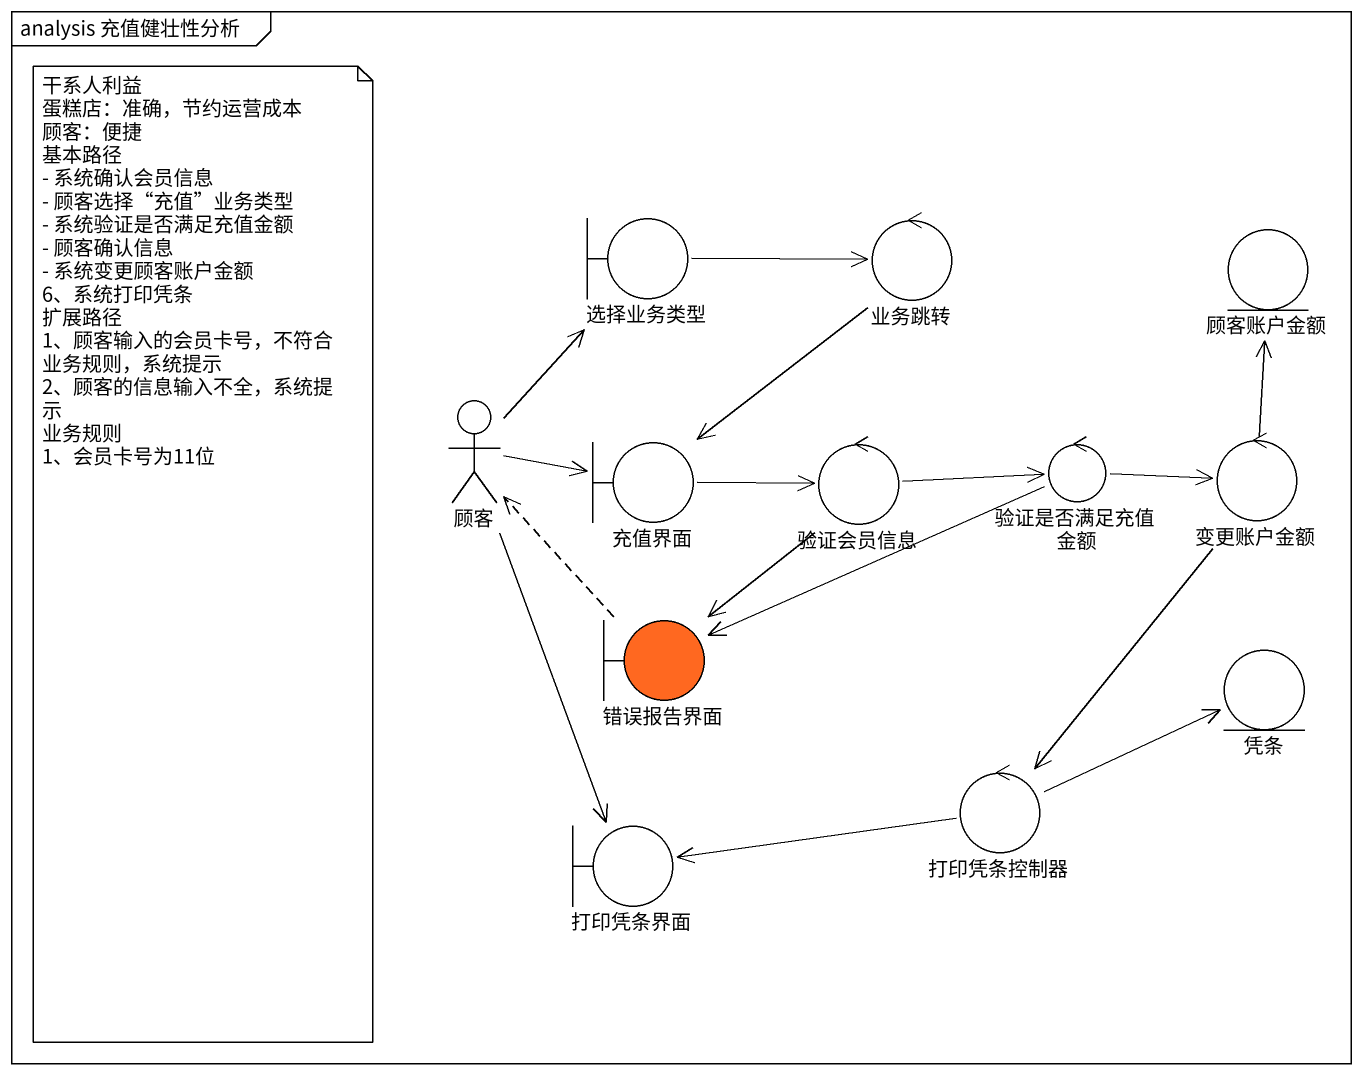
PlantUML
@startuml
mainframe analysis 充值健壮性分析
boundary 选择业务类型
control 业务跳转
entity 顾客账户金额
actor 顾客
boundary 充值界面
control 验证会员信息
control 验证是否满足充值金额
control 变更账户金额
boundary 错误报告界面 #FF6820
entity 凭条
control 打印凭条控制器
boundary 打印凭条界面
选择业务类型 -right-> 业务跳转
业务跳转 --> 充值界面
顾客 -up-> 选择业务类型
顾客 -right-> 充值界面
顾客 --> 打印凭条界面
充值界面 -right-> 验证会员信息
验证会员信息 -right-> 验证是否满足充值金额
验证会员信息 --> 错误报告界面
验证是否满足充值金额 -right-> 变更账户金额
验证是否满足充值金额 -left-> 错误报告界面
变更账户金额 -up-> 顾客账户金额
变更账户金额 --> 打印凭条控制器
错误报告界面 .up.> 顾客
打印凭条控制器 -right-> 凭条
打印凭条控制器 -left-> 打印凭条界面
note as N1
  干系人利益
  蛋糕店：准确，节约运营成本
  顾客：便捷
  基本路径
  - 系统确认会员信息
  - 顾客选择“充值”业务类型
  - 系统验证是否满足充值金额
  - 顾客确认信息
  - 系统变更顾客账户金额
  6、系统打印凭条
  扩展路径
  1、顾客输入的会员卡号，不符合业务规则，系统提示
  2、顾客的信息输入不全，系统提示
  业务规则
  1、会员卡号为11位
end note
@enduml
